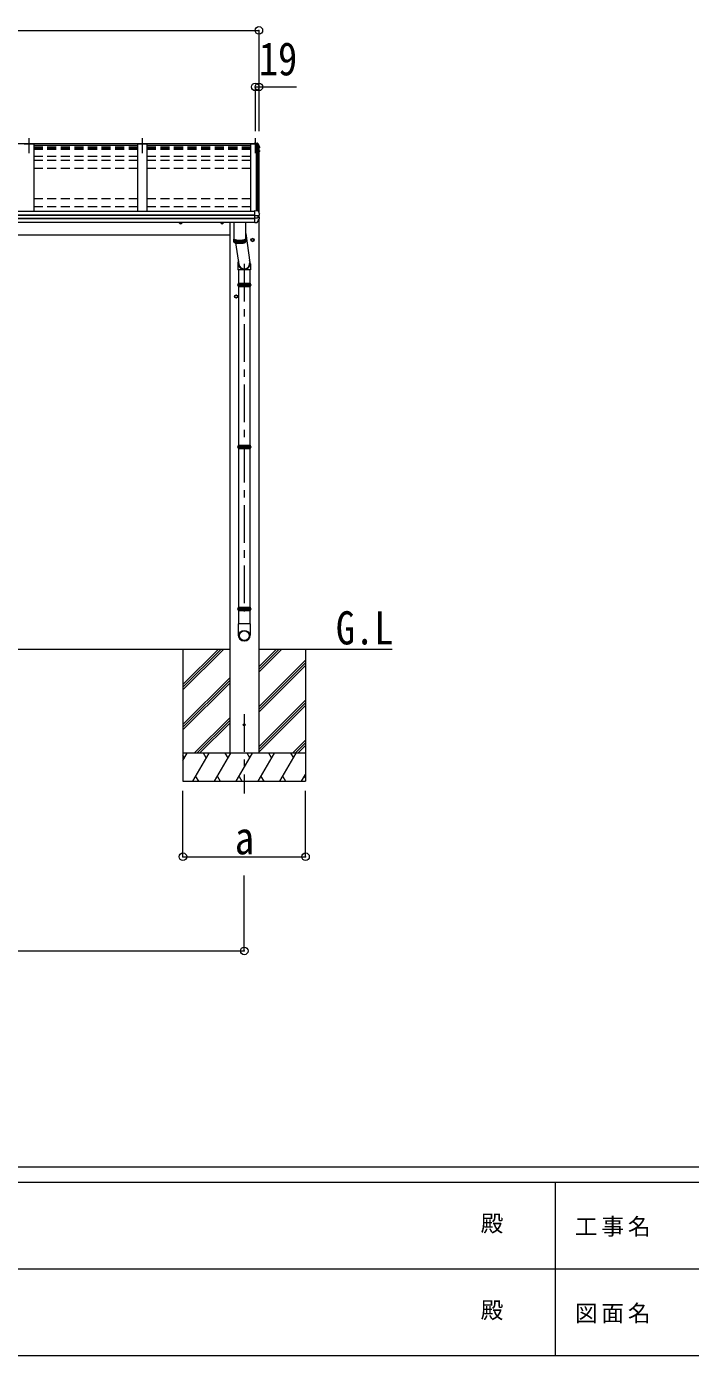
# Model space of a CAD drawing. Units: millimetres at full size, sheet at 1:40; details may follow other scales. Extents: x -11243 to 11243, y -7760 to 7760.
# Drawn here: x -3400 to 119, y -7760 to -708 of the extents above; entities that cross this region are included whole.
import ezdxf
from ezdxf.enums import TextEntityAlignment as Align

# ---------------------------------------------------------------- set-up
doc = ezdxf.new("R2010")
doc.units = ezdxf.units.MM
doc.header["$LTSCALE"] = 40
doc.header["$PDMODE"] = 32
doc.header["$PDSIZE"] = 40
doc.linetypes.add('CHAIN1', pattern=[8, 5, -1, 1, -1])
doc.linetypes.add('DASHED1', pattern=[1.8, 1.2, -0.6])
for name, color, linetype, lineweight in [('0-0_0', 7, 'Continuous', 9), ('0-1_本体', 5, 'CHAIN1', 9), ('0-3_ELV2', 4, 'Continuous', 9), ('0-6_OTH_LINE', 6, 'Continuous', 9), ('0-7_SHAPE', 4, 'Continuous', 9), ('0-9_OUTLINE', 7, 'Continuous', 9), ('F-0_240', 7, 'Continuous', 9)]:
    doc.layers.add(name, color=color, linetype=linetype, lineweight=lineweight)
doc.styles.add('ＭＳ ゴシック', font='')
doc.styles.get('ＭＳ ゴシック').set_extended_font_data('MS Gothic')

msp = doc.modelspace()

# ---------------------------------------------------------------- linework, layer by layer
at = {"layer": '0-0_0'}
for p, q in [((-2323.15, -4013.59), (-6852.15, -4013.59)), ((-2571.15, -4013.59), (-2571.15, -4713.59)), ((-2571.15, -4199.57), (-2385.17, -4013.59)), ((-2571.15, -4213.71), (-2371.03, -4013.59)), ((-2571.15, -4227.85), (-2356.89, -4013.59)), ((-2571.15, -4015.72), (-2569.02, -4013.59)), ((-1461.53, -4013.59), (-2169.15, -4013.59)), ((-2169.15, -4134.22), (-2048.52, -4013.59)), ((-2169.15, -4120.08), (-2062.66, -4013.59)), ((-2169.15, -4105.94), (-2076.8, -4013.59)), ((-1921.15, -4013.59), (-1921.15, -4713.59)), ((-2169.15, -4318.07), (-1921.15, -4070.07)), ((-2169.15, -4332.21), (-1921.15, -4084.21)), ((-2169.15, -4346.35), (-1921.15, -4098.36)), ((-2571.15, -4411.7), (-2323.15, -4163.7)), ((-2571.15, -4425.84), (-2323.15, -4177.85)), ((-2571.15, -4439.99), (-2323.15, -4191.99)), ((-2169.15, -4530.2), (-1921.15, -4282.2)), ((-2169.15, -4544.34), (-1921.15, -4296.34)), ((-2169.15, -4558.49), (-1921.15, -4310.49)), ((-2510.91, -4563.59), (-2323.15, -4375.83)), ((-2496.77, -4563.59), (-2323.15, -4389.98)), ((-2482.62, -4563.59), (-2323.15, -4404.12)), ((-1990.41, -4563.59), (-1921.15, -4494.33)), ((-1976.27, -4563.59), (-1921.15, -4508.48)), ((-1921.15, -4563.59), (-2571.15, -4563.59)), ((-2571.15, -4603.69), (-2548, -4563.59)), ((-2563, -4589.57), (-2571.15, -4575.46)), ((-2519.13, -4713.59), (-2432.53, -4563.59)), ((-2447.53, -4589.57), (-2462.53, -4563.59)), ((-2403.66, -4713.59), (-2317.06, -4563.59)), ((-2332.06, -4589.57), (-2347.06, -4563.59)), ((-2288.19, -4713.59), (-2201.59, -4563.59)), ((-2216.59, -4589.57), (-2231.59, -4563.59)), ((-2172.72, -4713.59), (-2086.12, -4563.59)), ((-2101.12, -4589.57), (-2116.12, -4563.59)), ((-2057.25, -4713.59), (-1970.65, -4563.59)), ((-2000.65, -4563.59), (-1985.65, -4589.57)), ((-1962.12, -4563.59), (-1921.15, -4522.62)), ((-2571.15, -4713.59), (-1921.15, -4713.59)), ((-2504.13, -4687.61), (-2489.14, -4713.59)), ((-2388.66, -4687.61), (-2373.66, -4713.59)), ((-2273.19, -4687.61), (-2258.19, -4713.59)), ((-2157.72, -4687.61), (-2142.73, -4713.59)), ((-2042.25, -4687.61), (-2027.26, -4713.59)), ((-1941.78, -4713.59), (-1921.15, -4677.85)), ((-1926.78, -4687.61), (-1921.15, -4697.37))]:
    msp.add_line(p, q, dxfattribs=at)
at = {"layer": '0-0_0', "linetype": 'DASHED1'}
msp.add_line((-2169.15, -4563.59), (-2323.15, -4563.59), dxfattribs=at)
at = {"layer": '0-1_本体'}
for p, q in [((-3387.65, -1300.61), (-3387.65, -1379.86)), ((-2787.65, -1300.21), (-2787.65, -1379.47)), ((-2187.65, -1300.21), (-2187.65, -1379.47)), ((-2246.15, -1967.69), (-2246.15, -3812.3)), ((-2246.15, -4357.65), (-2246.15, -4778.72))]:
    msp.add_line(p, q, dxfattribs=at)
at = {"layer": '0-3_ELV2'}
for p, q in [((-6987.65, -1328.5), (-2187.65, -1328.5)), ((-3362.65, -1331.77), (-3412.65, -1331.77)), ((-3362.65, -1331.77), (-3362.65, -1688.03)), ((-3362.65, -1337.17), (-2812.65, -1337.17)), ((-2762.65, -1331.77), (-2812.65, -1331.77)), ((-2812.65, -1331.77), (-2812.65, -1688.03)), ((-2762.65, -1331.77), (-2762.65, -1688.03)), ((-2762.65, -1337.17), (-2212.65, -1337.17)), ((-2175.77, -1331.77), (-2212.65, -1331.77)), ((-2212.65, -1331.77), (-2212.65, -1688.03)), ((-2190.65, -1325.63), (-2176.49, -1326.41)), ((-2190.65, -1328.49), (-2190.65, -1325.64)), ((-2187.65, -1328.49), (-2190.65, -1328.49)), ((-2187.65, -1328.49), (-2187.65, -1331.72)), ((-2187.65, -1331.77), (-2187.65, -1328.5)), ((-2187.65, -1330.73), (-2176.82, -1331.34)), ((-2176.82, -1331.72), (-2187.65, -1331.72)), ((-2181.35, -1685.45), (-2181.35, -1331.77)), ((-2176.82, -1331.34), (-2176.45, -1328.86)), ((-2176.82, -1331.34), (-2176.82, -1331.77)), ((-2176.67, -1331.55), (-2176.45, -1330.07)), ((-2175.47, -1331.61), (-2176.67, -1331.55)), ((-2168.65, -1350.33), (-2175.77, -1331.77)), ((-2175.65, -1332.09), (-2175.65, -1680.09)), ((-2168.65, -1350.33), (-2168.65, -1694.6)), ((-2168.65, -1351.36), (-2168.08, -1351.25)), ((-2168.65, -1351.7), (-2168.08, -1351.59)), ((-2167.23, -1352.95), (-2168.65, -1353.23)), ((-2168.65, -1365.01), (-2167.51, -1365.15)), ((-2168.65, -1369.03), (-2166.83, -1369.38)), ((-2167.8, -1370.72), (-2168.65, -1370.55)), ((-2166.18, -1347.66), (-2166.18, -1351.68)), ((-2165.82, -1366.27), (-2165.81, -1366.34)), ((-2165.77, -1366.61), (-2165.77, -1370.65)), ((-6984.65, -1688.03), (-2190.65, -1688.03)), ((-2190.65, -1748.48), (-2190.65, -1685)), ((-6984.65, -1707.56), (-2190.65, -1707.56)), ((-6984.65, -1708.46), (-2190.65, -1708.46)), ((-6984.65, -1725.7), (-2190.65, -1725.7)), ((-6984.65, -1727.66), (-2190.65, -1727.66)), ((-6984.65, -1745.69), (-2190.65, -1745.69)), ((-2323.15, -1745.69), (-2323.15, -4563.59)), ((-2190.65, -1710.32), (-2175.86, -1710.41)), ((-2190.65, -1724.17), (-2175.86, -1723.97)), ((-2190.65, -1748.48), (-2179.06, -1747.85)), ((-2178.27, -1747.39), (-2178.28, -1747.41)), ((-2174.2, -1710.32), (-2167.82, -1709.53)), ((-2173.65, -1710.25), (-2173.65, -1724.05)), ((-2173.65, -1718.04), (-2166.42, -1719.44)), ((-2169.15, -1733.1), (-2169.15, -4563.59)), ((-2168.65, -1709.63), (-2168.65, -1719.01)), ((-2166.94, -1709.38), (-2166.95, -1709.38)), ((-2166.94, -1709.38), (-2166.88, -1709.37)), ((-2166.08, -1708.39), (-2166.08, -1701.89)), ((-2165.61, -1726.95), (-2165.61, -1720.42)), ((-6852.15, -1813.59), (-2323.15, -1813.59))]:
    msp.add_line(p, q, dxfattribs=at)
at = {"layer": '0-3_ELV2', "linetype": 'DASHED1'}
for p, q in [((-3362.65, -1347.29), (-2812.65, -1347.29)), ((-3362.65, -1352.14), (-2812.65, -1352.14)), ((-3362.65, -1353.67), (-2812.65, -1353.67)), ((-3362.65, -1355.63), (-2812.65, -1355.63)), ((-3362.65, -1359.4), (-2812.65, -1359.4)), ((-3362.65, -1396.71), (-2812.65, -1396.71)), ((-2762.65, -1347.29), (-2212.65, -1347.29)), ((-2762.65, -1352.14), (-2212.65, -1352.14)), ((-2762.65, -1353.67), (-2212.65, -1353.67)), ((-2762.65, -1355.63), (-2212.65, -1355.63)), ((-2762.65, -1359.4), (-2212.65, -1359.4)), ((-2762.65, -1396.71), (-2212.65, -1396.71)), ((-3362.65, -1417.87), (-2812.65, -1417.87)), ((-3362.65, -1460.38), (-2812.65, -1460.38)), ((-2762.65, -1417.87), (-2212.65, -1417.87)), ((-2762.65, -1460.38), (-2212.65, -1460.38)), ((-3362.65, -1620.66), (-2812.65, -1620.66)), ((-2762.65, -1620.66), (-2212.65, -1620.66)), ((-3362.65, -1663.17), (-2812.65, -1663.17)), ((-2762.65, -1663.17), (-2212.65, -1663.17))]:
    msp.add_line(p, q, dxfattribs=at)
at = {"layer": '0-3_ELV2'}
for points in [[(-2190.65, -1328.07), (-2176.45, -1328.86), (-2176.45, -1330.07), (-2175.33, -1330.12)], [(-2176.75, -1331.77), (-2176.67, -1331.2), (-2176.67, -1331.55)], [(-2173.84, -1327.61), (-2169.6, -1338.23), (-2166.25, -1347.17), (-2166.19, -1347.44), (-2166.18, -1347.5)], [(-2173.84, -1331.18), (-2172.85, -1333.67), (-2171.86, -1336.17), (-2170.89, -1338.67), (-2169.94, -1341.18), (-2169, -1343.69), (-2168.07, -1346.2), (-2167.15, -1348.72), (-2166.25, -1351.25)], [(-2165.94, -1371.3), (-2167.41, -1373.84), (-2168.65, -1375.96)], [(-2166.18, -1347.5), (-2166.18, -1347.61), (-2166.18, -1347.67)], [(-2165.81, -1366.29), (-2165.78, -1366.46), (-2165.78, -1366.6)], [(-2190.65, -1685), (-2176.65, -1685.68), (-2176.65, -1680.03), (-2174.89, -1680.13)], [(-2174.01, -1680.75), (-2172.98, -1683.33), (-2171.95, -1685.92), (-2170.95, -1688.51), (-2169.96, -1691.11), (-2168.98, -1693.71), (-2168.02, -1696.32), (-2167.07, -1698.93), (-2166.13, -1701.55)], [(-2583.64, -1753.39), (-2590.14, -1749.63), (-2590.14, -1745.69)], [(-2583.64, -1753.39), (-2577.14, -1749.63), (-2577.14, -1745.69)], [(-2363.65, -1753.39), (-2370.15, -1749.63), (-2370.15, -1745.69)], [(-2363.65, -1753.39), (-2357.15, -1749.63), (-2357.15, -1745.69)], [(-2174.2, -1710.32), (-2174.45, -1710.35), (-2174.6, -1710.36)], [(-2169.42, -1709.61), (-2168.19, -1709.57), (-2166.95, -1709.38)], [(-2166.13, -1701.55), (-2166.08, -1701.76), (-2166.08, -1701.89)], [(-2202.15, -1848.39), (-2208.65, -1844.63), (-2208.65, -1837.13), (-2202.15, -1833.38)], [(-2202.15, -1848.39), (-2195.65, -1844.63), (-2195.65, -1837.13), (-2202.15, -1833.38)], [(-2289.15, -2148.39), (-2295.65, -2144.63), (-2295.65, -2137.13), (-2289.15, -2133.38)], [(-2289.15, -2148.39), (-2282.65, -2144.63), (-2282.65, -2137.13), (-2289.15, -2133.38)]]:
    msp.add_lwpolyline(points, dxfattribs=at)
for centre, radius in [((-2202.15, -1840.88), 8.5), ((-2202.15, -1840.88), 7.7), ((-2202.15, -1840.88), 6.5), ((-2289.15, -2140.88), 8.5), ((-2289.15, -2140.88), 7.7), ((-2289.15, -2140.88), 6.5), ((-2246.15, -4413.59), 5)]:
    msp.add_circle(centre, radius, dxfattribs=at)
for centre, radius, start, end in [((-2176.07, -1328.99), 2.62, 31.83445, 99.24), ((-2175.49, -1331.91), 0.3, 21.99494, 87.04231), ((-2175.42, -1331.82), 1.7, 22.00225, 87.0423), ((-2637.58, -1518.18), 498.52, 19.56907, 21.95354), ((-2600.41, -1122.4), 499.04, 329.90411, 330.14673), ((-2600.41, -1122.75), 499.04, 329.90411, 330.14673), ((-2168.14, -1350.95), 0.3, 280.95393, 327.06409), ((-2168.14, -1351.3), 0.299, 280.88931, 19.51522), ((-2167.85, -1371.01), 0.299, 330.19129, 79.12168), ((-2167.53, -1367.49), 2.32, 60.30373, 87.34859), ((-2167.47, -1351.68), 1.3, 280.88938, 19.44863), ((-2167.08, -1366.56), 1.3, 10.02543, 80.23195), ((-2167.07, -1370.65), 1.3, 330.27138, 79.1216), ((-2174.94, -1681.13), 1, 22.05378, 87.04045), ((-2583.64, -1745.88), 8.5, 178.68472, 1.31528), ((-2583.64, -1745.88), 7.7, 178.54804, 1.45196), ((-2583.64, -1745.88), 6.5, 178.27976, 1.72024), ((-2363.65, -1745.88), 8.5, 178.68482, 1.31518), ((-2363.65, -1745.88), 7.7, 178.54815, 1.45185), ((-2363.65, -1745.88), 6.5, 178.27991, 1.72009), ((-2179.12, -1746.85), 1, 273.10735, 326.38063), ((-2560.55, -1493.24), 459.05, 326.38357, 329.32444), ((-2173.31, -1707.69), 16.37, 265.48312, 268.58725), ((-2167.08, -1708.39), 1, 281.45361, 0), ((-2166.6, -1720.42), 0.998, 0.05121, 79.086), ((-2166.61, -1726.95), 1, 329.32149, 0)]:
    msp.add_arc(centre, radius, start, end, dxfattribs=at)
for centre, major_axis, ratio, start_param, end_param in [((-2174.5, -1702.8), (-9.96, -2.12), 0.734427, 1.2806875, 1.4059912), ((-2174.5, -1731.57), (-9.97, 1.96), 0.736539, 4.8664216, 4.9917253), ((-2174.65, -1723.85), (-1, 0.195), 0.067217, 2.8005545, 3.1546872)]:
    msp.add_ellipse(centre, major_axis=major_axis, ratio=ratio, start_param=start_param, end_param=end_param, dxfattribs=at)
at = {"layer": '0-6_OTH_LINE'}
for p, q in [((-7006.65, -728.5), (-2168.65, -728.5)), ((-2168.65, -728.5), (-2168.65, -1263.96)), ((-2187.65, -1028.5), (-2187.65, -1263.96)), ((-2187.65, -1028.5), (-2168.65, -1028.5)), ((-2168.65, -1028.5), (-2168.65, -1263.96)), ((-2168.65, -1028.5), (-1968.43, -1028.5)), ((-2571.15, -5113.57), (-2571.15, -4763.59)), ((-1921.15, -5113.57), (-1921.15, -4763.59)), ((-2571.15, -5113.57), (-1921.15, -5113.57)), ((-2246.15, -5613.59), (-2246.15, -5213.59)), ((-6929.15, -5613.59), (-2246.15, -5613.59))]:
    msp.add_line(p, q, dxfattribs=at)
for p in [(-2168.65, -728.5), (-2187.65, -1028.5), (-2168.65, -1028.5), (-2571.15, -5113.57), (-1921.15, -5113.57), (-2246.15, -5613.59)]:
    msp.add_point(p, dxfattribs=at)
at = {"layer": '0-9_OUTLINE'}
for p, q in [((-2302.15, -1745.69), (-2302.15, -1833.79)), ((-2238.15, -1833.79), (-2238.15, -1745.69)), ((-2238.15, -1806.56), (-2216.5, -1959.79)), ((-2302.15, -1834.76), (-2302.15, -1850.21)), ((-2301.56, -1851.76), (-2301.56, -1836.31)), ((-2300.33, -1837.5), (-2300.33, -1852.95)), ((-2298.52, -1854.04), (-2298.52, -1838.59)), ((-2296.15, -1839.58), (-2296.15, -1855.04)), ((-2293.28, -1855.93), (-2293.28, -1840.48)), ((-2291.85, -1856.3), (-2274.51, -1971.43)), ((-2289.96, -1856.71), (-2289.96, -1841.26)), ((-2286.26, -1841.91), (-2286.26, -1857.36)), ((-2282.25, -1842.42), (-2282.25, -1857.88)), ((-2278.01, -1842.78), (-2278.01, -1858.24)), ((-2273.61, -1842.99), (-2273.61, -1858.44)), ((-2269.15, -1843.03), (-2269.15, -1858.49)), ((-2264.71, -1842.91), (-2264.71, -1858.37)), ((-2260.38, -1842.64), (-2260.38, -1858.09)), ((-2256.24, -1842.21), (-2256.24, -1857.67)), ((-2252.37, -1841.64), (-2252.37, -1857.09)), ((-2248.85, -1840.93), (-2248.85, -1856.39)), ((-2245.75, -1840.11), (-2245.75, -1855.57)), ((-2243.13, -1839.19), (-2243.13, -1854.65)), ((-2241.03, -1838.19), (-2241.03, -1853.64)), ((-2239.5, -1837.14), (-2239.5, -1852.59)), ((-2238.15, -1850.21), (-2238.15, -1834.76)), ((-2279.54, -1967.18), (-2279.54, -1998.76)), ((-2213.54, -1967.59), (-2213.54, -1998.76)), ((-2213.54, -1998.76), (-2279.54, -1998.76)), ((-2276.15, -1998.76), (-2276.15, -2069.64)), ((-2216.15, -1998.76), (-2216.15, -2069.64)), ((-2284.15, -2078.64), (-2208.15, -2078.64)), ((-2278.75, -2071.64), (-2213.55, -2071.64)), ((-2278.75, -2085.64), (-2213.55, -2085.64)), ((-2278.15, -2069.64), (-2214.15, -2069.64)), ((-2278.15, -2069.64), (-2278.15, -2071.64)), ((-2278.15, -2085.64), (-2278.15, -2087.64)), ((-2278.15, -2087.64), (-2214.15, -2087.64)), ((-2276.15, -2087.64), (-2276.15, -2929.61)), ((-2216.15, -2087.64), (-2216.15, -2929.61)), ((-2214.15, -2069.64), (-2214.15, -2071.64)), ((-2214.15, -2085.64), (-2214.15, -2087.64)), ((-2284.15, -2938.61), (-2208.15, -2938.61)), ((-2278.75, -2931.61), (-2213.55, -2931.61)), ((-2278.75, -2945.61), (-2213.55, -2945.61)), ((-2278.15, -2929.61), (-2214.15, -2929.61)), ((-2278.15, -2929.61), (-2278.15, -2931.61)), ((-2278.15, -2945.61), (-2278.15, -2947.61)), ((-2278.15, -2947.61), (-2214.15, -2947.61)), ((-2276.15, -2947.61), (-2276.15, -3789.58)), ((-2216.15, -2947.61), (-2216.15, -3789.58)), ((-2214.15, -2929.61), (-2214.15, -2931.61)), ((-2214.15, -2945.61), (-2214.15, -2947.61)), ((-2284.15, -3798.58), (-2208.15, -3798.58)), ((-2278.75, -3791.58), (-2213.55, -3791.58)), ((-2278.75, -3805.58), (-2213.55, -3805.58)), ((-2278.15, -3789.58), (-2214.15, -3789.58)), ((-2278.15, -3789.58), (-2278.15, -3791.58)), ((-2278.15, -3805.58), (-2278.15, -3807.58)), ((-2278.15, -3807.58), (-2214.15, -3807.58)), ((-2276.15, -3807.58), (-2276.15, -3878.58)), ((-2216.15, -3807.58), (-2216.15, -3878.58)), ((-2214.15, -3789.58), (-2214.15, -3791.58)), ((-2214.15, -3805.58), (-2214.15, -3807.58)), ((-2214.3, -3878.58), (-2278, -3878.58)), ((-2278, -3878.58), (-2278, -3937.85)), ((-2214.3, -3878.58), (-2214.3, -3937.85))]:
    msp.add_line(p, q, dxfattribs=at)
for points in [[(-2302.15, -1833.79), (-2302.15, -1833.93), (-2302.04, -1834.49), (-2301.78, -1835.05), (-2301.38, -1835.6), (-2300.84, -1836.14), (-2300.16, -1836.67), (-2299.34, -1837.19), (-2298.39, -1837.69), (-2297.31, -1838.17), (-2296.1, -1838.64), (-2294.78, -1839.08), (-2293.34, -1839.5), (-2291.8, -1839.89), (-2290.16, -1840.25), (-2288.43, -1840.59), (-2286.62, -1840.89), (-2284.73, -1841.17), (-2282.77, -1841.4), (-2280.76, -1841.61), (-2278.69, -1841.77), (-2276.59, -1841.9), (-2274.46, -1842), (-2272.31, -1842.06), (-2270.15, -1842.07)], [(-2302.1, -1834.27), (-2302.11, -1834.34), (-2302.15, -1834.9), (-2302.04, -1835.46), (-2301.78, -1836.01), (-2301.38, -1836.56), (-2300.84, -1837.1), (-2300.16, -1837.63), (-2299.34, -1838.15), (-2298.39, -1838.65), (-2297.31, -1839.14), (-2296.1, -1839.6), (-2294.78, -1840.05), (-2293.34, -1840.46), (-2291.8, -1840.86), (-2290.16, -1841.22), (-2288.43, -1841.56), (-2286.62, -1841.86), (-2284.73, -1842.13), (-2282.77, -1842.37), (-2280.76, -1842.57), (-2278.69, -1842.74), (-2276.59, -1842.87), (-2274.46, -1842.96), (-2272.31, -1843.02), (-2270.15, -1843.04)], [(-2302.15, -1850.21), (-2302.15, -1850.35), (-2302.04, -1850.91), (-2301.78, -1851.47), (-2301.38, -1852.02), (-2300.84, -1852.56), (-2300.16, -1853.09), (-2299.34, -1853.61), (-2298.39, -1854.11), (-2297.31, -1854.59), (-2296.1, -1855.06), (-2294.78, -1855.5), (-2293.34, -1855.92), (-2291.8, -1856.31), (-2290.16, -1856.68), (-2288.43, -1857.01), (-2286.62, -1857.31), (-2284.73, -1857.59), (-2282.77, -1857.82), (-2280.76, -1858.03), (-2278.69, -1858.19), (-2276.59, -1858.33), (-2274.46, -1858.42), (-2272.31, -1858.48), (-2270.15, -1858.49)], [(-2300.44, -1836.46), (-2300, -1836.92), (-2299.36, -1837.44), (-2298.58, -1837.95), (-2297.67, -1838.45), (-2296.64, -1838.93), (-2295.48, -1839.38), (-2294.2, -1839.82), (-2292.81, -1840.23), (-2291.31, -1840.62), (-2289.71, -1840.98), (-2288.03, -1841.31), (-2286.26, -1841.61), (-2284.41, -1841.88), (-2282.5, -1842.12), (-2280.53, -1842.32), (-2278.51, -1842.48), (-2276.46, -1842.61), (-2274.37, -1842.71), (-2272.27, -1842.76), (-2270.15, -1842.78)], [(-2270.15, -1842.07), (-2267.99, -1842.06), (-2265.84, -1842), (-2263.71, -1841.9), (-2261.61, -1841.77), (-2259.54, -1841.61), (-2257.53, -1841.4), (-2255.57, -1841.17), (-2253.68, -1840.89), (-2251.87, -1840.59), (-2250.14, -1840.25), (-2248.5, -1839.89), (-2246.96, -1839.5), (-2245.52, -1839.08), (-2244.2, -1838.64), (-2242.99, -1838.17), (-2241.91, -1837.69), (-2240.96, -1837.19), (-2240.14, -1836.67), (-2239.46, -1836.14), (-2238.92, -1835.6), (-2238.52, -1835.05), (-2238.26, -1834.49), (-2238.15, -1833.93), (-2238.15, -1833.79)], [(-2270.15, -1843.04), (-2267.99, -1843.02), (-2265.84, -1842.96), (-2263.71, -1842.87), (-2261.61, -1842.74), (-2259.54, -1842.57), (-2257.53, -1842.37), (-2255.57, -1842.13), (-2253.68, -1841.86), (-2251.87, -1841.56), (-2250.14, -1841.22), (-2248.5, -1840.86), (-2246.96, -1840.46), (-2245.52, -1840.05), (-2244.2, -1839.6), (-2242.99, -1839.14), (-2241.91, -1838.65), (-2240.96, -1838.15), (-2240.14, -1837.63), (-2239.46, -1837.1), (-2238.92, -1836.56), (-2238.52, -1836.01), (-2238.26, -1835.46), (-2238.15, -1834.9), (-2238.19, -1834.34), (-2238.2, -1834.27)], [(-2270.15, -1842.78), (-2268.03, -1842.76), (-2265.93, -1842.71), (-2263.84, -1842.61), (-2261.79, -1842.48), (-2259.77, -1842.32), (-2257.8, -1842.12), (-2255.89, -1841.88), (-2254.04, -1841.61), (-2252.27, -1841.31), (-2250.59, -1840.98), (-2248.99, -1840.62), (-2247.49, -1840.23), (-2246.1, -1839.82), (-2244.82, -1839.38), (-2243.66, -1838.93), (-2242.63, -1838.45), (-2241.72, -1837.95), (-2240.94, -1837.44), (-2240.3, -1836.92), (-2239.85, -1836.46)], [(-2270.15, -1858.49), (-2267.99, -1858.48), (-2265.84, -1858.42), (-2263.71, -1858.33), (-2261.61, -1858.19), (-2259.54, -1858.03), (-2257.53, -1857.82), (-2255.57, -1857.59), (-2253.68, -1857.31), (-2251.87, -1857.01), (-2250.14, -1856.68), (-2248.5, -1856.31), (-2246.96, -1855.92), (-2245.52, -1855.5), (-2244.2, -1855.06), (-2242.99, -1854.59), (-2241.91, -1854.11), (-2240.96, -1853.61), (-2240.14, -1853.09), (-2239.46, -1852.56), (-2238.92, -1852.02), (-2238.52, -1851.47), (-2238.26, -1850.91), (-2238.15, -1850.35), (-2238.15, -1850.21)]]:
    msp.add_lwpolyline(points, dxfattribs=at)
for centre, radius, start, end in [((-2251.9, -2078.64), 27.75, 165.38919, 194.61079), ((-2240.4, -2078.64), 27.75, 0, 14.61083), ((-2240.4, -2078.64), 27.75, 345.38917, 0), ((-2251.9, -2938.61), 27.75, 165.38919, 194.61079), ((-2240.4, -2938.61), 27.75, 0, 14.61083), ((-2240.4, -2938.61), 27.75, 345.38917, 0), ((-2251.9, -3798.58), 27.75, 165.38919, 194.61079), ((-2240.4, -3798.58), 27.75, 0, 14.61083), ((-2240.4, -3798.58), 27.75, 345.38917, 0), ((-2247, -3937.85), 31, 180, 270), ((-2245.3, -3937.85), 31, 270, 0)]:
    msp.add_arc(centre, radius, start, end, dxfattribs=at)
for centre, major_axis, ratio, start_param, end_param in [((-2246.54, -1964.08), (-33, -3.09), 0.972144, 5.8034438, 9.8593375), ((-2246.47, -1964.08), (-2.75, 29.4), 0.995638, 1.5707963, 4.7150999)]:
    msp.add_ellipse(centre, major_axis=major_axis, ratio=ratio, start_param=start_param, end_param=end_param, dxfattribs=at)
for major_axis in [(-28.29, 0), (-25.83, 0)]:
    msp.add_ellipse((-2246.15, -3940.67), major_axis=major_axis, ratio=0.996195, dxfattribs=at)
at = {"layer": 'F-0_240', "color": 5}
for p, q in [((-11242.74, -6760), (10677.26, -6760)), ((-11242.74, -6840), (7121.58, -6840)), ((-598.42, -6840), (-598.42, -7760)), ((-4598.42, -7300), (3601.58, -7300)), ((-11242.74, -7760), (10677.26, -7760))]:
    msp.add_line(p, q, dxfattribs=at)

# ---------------------------------------------------------------- texts
at = {"layer": '0-6_OTH_LINE', "color": 7, "style": 'ＭＳ ゴシック', "width": 0.85}
for s, p in [('19', (-2168.75, -1020.08)), ('a', (-2296.15, -5153.57))]:
    msp.add_text(s, height=176, dxfattribs=at).set_placement(p, align=Align.BOTTOM_LEFT)
at = {"layer": '0-7_SHAPE', "color": 7, "style": 'ＭＳ ゴシック', "width": 0.85}
msp.add_text('G.L', height=176, dxfattribs=at).set_placement((-1760.55, -4039.88), align=Align.BOTTOM_LEFT)
at = {"layer": 'F-0_240', "style": 'ＭＳ ゴシック'}
for p in [(-992.7, -7130), (-992.7, -7590)]:
    msp.add_text('殿', height=87.98, dxfattribs=at).set_placement(p, align=Align.BOTTOM_LEFT)
at = {"layer": 'F-0_240', "char_height": 87.98, "attachment_point": 7, "style": 'ＭＳ ゴシック'}
for s, insert in [('\\T1.17;工事名', (-492.95, -7130)), ('\\T1.17;図面名', (-492.95, -7590))]:
    msp.add_mtext(s, dxfattribs=dict(at, insert=insert))

doc.saveas('drawing.dxf')
